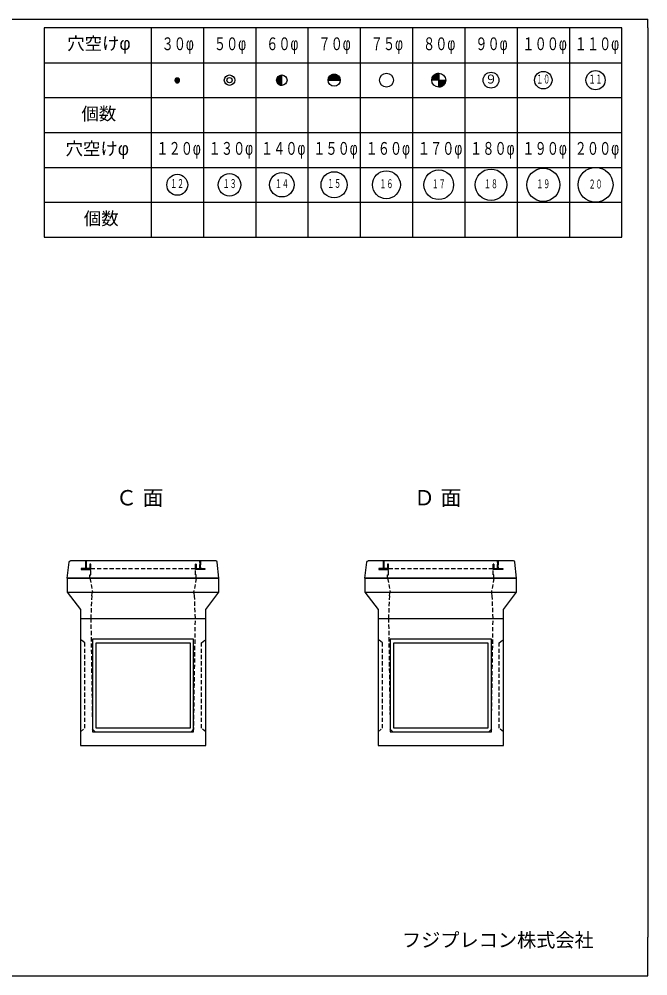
# Model space of a CAD drawing. Units: millimetres, scale not verified. Extents: x -3704 to 3796, y -2790 to 2696.
# Drawn here: x 189 to 3796, y -2790 to 2696 of the extents above; entities that cross this region are included whole.
import ezdxf
from ezdxf.enums import TextEntityAlignment as Align

# ---------------------------------------------------------------- set-up
doc = ezdxf.new("R2010")
doc.units = ezdxf.units.MM
doc.header["$LTSCALE"] = 20
doc.linetypes.add('DASHED1', pattern=[1.8, 1.2, -0.6])
doc.layers.add('0-0_レイヤ_1', color=7, linetype='Continuous')
doc.styles.add('HG丸ｺﾞｼｯｸM-PRO', font='')
doc.styles.add('ＭＳ ゴシック', font='')
doc.styles.get('HG丸ｺﾞｼｯｸM-PRO').set_extended_font_data('HG丸ｺﾞｼｯｸM-PRO')
doc.styles.get('ＭＳ ゴシック').set_extended_font_data('MS Gothic')

msp = doc.modelspace()

# ---------------------------------------------------------------- linework, layer by layer
at = {"layer": '0-0_レイヤ_1'}
for p, q in [((3795.88, 2646.47), (3795.88, 2696.47)), ((945.88, 2646.47), (945.88, 1446.47)), ((1245.88, 2646.47), (1245.88, 1446.47)), ((1545.88, 2646.47), (1545.88, 1446.47)), ((1845.88, 2646.47), (1845.88, 1446.47)), ((2145.88, 2646.47), (2145.88, 1446.47)), ((2445.88, 2646.47), (2445.88, 1446.47)), ((2745.88, 2646.47), (2745.88, 1446.47)), ((3045.88, 2646.47), (3045.88, 1446.47)), ((3345.88, 2646.47), (3345.88, 1446.47)), ((3795.88, 2646.47), (3795.88, -2568.82)), ((331.45, 2446.47), (945.88, 2446.47)), ((945.88, 2446.47), (3645.88, 2446.47)), ((1089.41, 2360), (1102.36, 2360)), ((1669.11, 2360), (1695.88, 2360)), ((1670.21, 2362), (1695.88, 2362)), ((1671.54, 2364), (1695.88, 2364)), ((1673.11, 2366), (1695.88, 2366)), ((1674.99, 2368), (1695.88, 2368)), ((1677.27, 2370), (1695.88, 2370)), ((1680.13, 2372), (1695.88, 2372)), ((1683.96, 2374), (1695.88, 2374)), ((1690.59, 2376), (1695.88, 2376)), ((1695.88, 2316.47), (1695.88, 2376.47)), ((1963.6, 2360), (2028.16, 2360)), ((1964.52, 2362), (2027.25, 2362)), ((1965.59, 2364), (2026.18, 2364)), ((1966.84, 2366), (2024.93, 2366)), ((1968.29, 2368), (2023.48, 2368)), ((1969.97, 2370), (2021.79, 2370)), ((1971.94, 2372), (2019.82, 2372)), ((1974.27, 2374), (2017.5, 2374)), ((1977.09, 2376), (2014.67, 2376)), ((1980.69, 2378), (2011.08, 2378)), ((1985.84, 2380), (2005.92, 2380)), ((2558.24, 2360), (2595.88, 2360)), ((2559.02, 2362), (2595.88, 2362)), ((2559.93, 2364), (2595.88, 2364)), ((2560.97, 2366), (2595.88, 2366)), ((2562.17, 2368), (2595.88, 2368)), ((2563.53, 2370), (2595.88, 2370)), ((2565.09, 2372), (2595.88, 2372)), ((2566.86, 2374), (2595.88, 2374)), ((2568.9, 2376), (2595.88, 2376)), ((2571.27, 2378), (2595.88, 2378)), ((2574.07, 2380), (2595.88, 2380)), ((2577.51, 2382), (2595.88, 2382)), ((2582.04, 2384), (2595.88, 2384)), ((2589.76, 2386), (2595.88, 2386)), ((1080.89, 2346), (1110.87, 2346)), ((1080.96, 2348), (1110.8, 2348)), ((1081.09, 2344), (1110.68, 2344)), ((1081.3, 2350), (1110.46, 2350)), ((1081.56, 2342), (1110.2, 2342)), ((1081.94, 2352), (1109.83, 2352)), ((1082.35, 2340), (1109.41, 2340)), ((1082.91, 2354), (1108.86, 2354)), ((1083.5, 2338), (1108.26, 2338)), ((1084.3, 2356), (1107.47, 2356)), ((1085.14, 2336), (1106.62, 2336)), ((1086.29, 2358), (1105.48, 2358)), ((1087.55, 2334), (1104.22, 2334)), ((1091.93, 2332), (1099.83, 2332)), ((1665.89, 2346), (1695.88, 2346)), ((1665.92, 2348), (1695.88, 2348)), ((1665.98, 2344), (1695.88, 2344)), ((1666.09, 2350), (1695.88, 2350)), ((1666.22, 2342), (1695.88, 2342)), ((1666.4, 2352), (1695.88, 2352)), ((1666.59, 2340), (1695.88, 2340)), ((1666.84, 2354), (1695.88, 2354)), ((1667.1, 2338), (1695.88, 2338)), ((1667.44, 2356), (1695.88, 2356)), ((1667.77, 2336), (1695.88, 2336)), ((1668.19, 2358), (1695.88, 2358)), ((1668.6, 2334), (1695.88, 2334)), ((1669.6, 2332), (1695.88, 2332)), ((1670.81, 2330), (1695.88, 2330)), ((1672.24, 2328), (1695.88, 2328)), ((1673.95, 2326), (1695.88, 2326)), ((1676.01, 2324), (1695.88, 2324)), ((1678.53, 2322), (1695.88, 2322)), ((1681.76, 2320), (1695.88, 2320)), ((1686.43, 2318), (1695.88, 2318)), ((1960.88, 2346.47), (2030.88, 2346.47)), ((1960.92, 2348), (2030.85, 2348)), ((1961.06, 2350), (2030.7, 2350)), ((1961.32, 2352), (2030.44, 2352)), ((1961.7, 2354), (2030.06, 2354)), ((1962.2, 2356), (2029.56, 2356)), ((1962.84, 2358), (2028.93, 2358)), ((2555.91, 2348), (2595.88, 2348)), ((2556.04, 2350), (2595.88, 2350)), ((2556.27, 2352), (2595.88, 2352)), ((2556.6, 2354), (2595.88, 2354)), ((2557.03, 2356), (2595.88, 2356)), ((2557.58, 2358), (2595.88, 2358)), ((2595.88, 2346), (2635.88, 2346)), ((2595.88, 2344), (2635.81, 2344)), ((2595.88, 2342), (2635.63, 2342)), ((2595.88, 2340), (2635.36, 2340)), ((2595.88, 2338), (2634.98, 2338)), ((2595.88, 2336), (2634.49, 2336)), ((2595.88, 2334), (2633.89, 2334)), ((2595.88, 2332), (2633.17, 2332)), ((2595.88, 2330), (2632.33, 2330)), ((2595.88, 2328), (2631.36, 2328)), ((2595.88, 2326), (2630.25, 2326)), ((2595.88, 2324), (2628.97, 2324)), ((2595.88, 2322), (2627.52, 2322)), ((2595.88, 2320), (2625.87, 2320)), ((2595.88, 2318), (2623.98, 2318)), ((2595.88, 2316), (2621.8, 2316)), ((2595.88, 2314), (2619.24, 2314)), ((2595.88, 2312), (2616.17, 2312)), ((2595.88, 2310), (2612.31, 2310)), ((2595.88, 2308), (2606.84, 2308)), ((331.45, 2246.47), (945.88, 2246.47)), ((945.88, 2246.47), (3645.88, 2246.47)), ((331.45, 2046.47), (945.88, 2046.47)), ((945.88, 2046.47), (3645.88, 2046.47)), ((331.45, 1846.47), (945.88, 1846.47)), ((945.88, 1846.47), (3645.88, 1846.47)), ((331.45, 1646.47), (945.88, 1646.47)), ((945.88, 1646.47), (3645.88, 1646.47)), ((464.88, -510), (474.88, -417.5)), ((1317.38, -410), (482.38, -410)), ((569.88, -412), (574.88, -412)), ((569.88, -414), (574.88, -414)), ((569.88, -416), (574.88, -416)), ((569.88, -418), (574.88, -418)), ((569.88, -420), (574.88, -420)), ((569.88, -422), (574.88, -422)), ((569.88, -424), (574.88, -424)), ((569.88, -426), (574.88, -426)), ((569.88, -428), (574.88, -428)), ((569.88, -430), (574.88, -430)), ((569.88, -432), (574.88, -432)), ((569.88, -434), (574.88, -434)), ((569.88, -436), (574.88, -436)), ((569.88, -438), (574.88, -438)), ((594.88, -430), (599.88, -430)), ((594.88, -432), (599.88, -432)), ((594.88, -434), (599.88, -434)), ((594.88, -436), (599.88, -436)), ((594.88, -438), (599.88, -438)), ((1199.88, -430), (1204.88, -430)), ((1199.88, -432), (1204.88, -432)), ((1199.88, -434), (1204.88, -434)), ((1199.88, -436), (1204.88, -436)), ((1199.88, -438), (1204.88, -438)), ((1224.88, -412), (1229.88, -412)), ((1224.88, -414), (1229.88, -414)), ((1224.88, -416), (1229.88, -416)), ((1224.88, -418), (1229.88, -418)), ((1224.88, -420), (1229.88, -420)), ((1224.88, -422), (1229.88, -422)), ((1224.88, -424), (1229.88, -424)), ((1224.88, -426), (1229.88, -426)), ((1224.88, -428), (1229.88, -428)), ((1224.88, -430), (1229.88, -430)), ((1224.88, -432), (1229.88, -432)), ((1224.88, -434), (1229.88, -434)), ((1224.88, -436), (1229.88, -436)), ((1224.88, -438), (1229.88, -438)), ((2172.88, -510), (2182.88, -417.5)), ((3025.38, -410), (2190.38, -410)), ((2277.88, -412), (2282.88, -412)), ((2277.88, -414), (2282.88, -414)), ((2277.88, -416), (2282.88, -416)), ((2277.88, -418), (2282.88, -418)), ((2277.88, -420), (2282.88, -420)), ((2277.88, -422), (2282.88, -422)), ((2277.88, -424), (2282.88, -424)), ((2277.88, -426), (2282.88, -426)), ((2277.88, -428), (2282.88, -428)), ((2277.88, -430), (2282.88, -430)), ((2277.88, -432), (2282.88, -432)), ((2277.88, -434), (2282.88, -434)), ((2277.88, -436), (2282.88, -436)), ((2277.88, -438), (2282.88, -438)), ((2302.88, -430), (2307.88, -430)), ((2302.88, -432), (2307.88, -432)), ((2302.88, -434), (2307.88, -434)), ((2302.88, -436), (2307.88, -436)), ((2302.88, -438), (2307.88, -438)), ((2907.88, -430), (2912.88, -430)), ((2907.88, -432), (2912.88, -432)), ((2907.88, -434), (2912.88, -434)), ((2907.88, -436), (2912.88, -436)), ((2907.88, -438), (2912.88, -438)), ((2932.88, -412), (2937.88, -412)), ((2932.88, -414), (2937.88, -414)), ((2932.88, -416), (2937.88, -416)), ((2932.88, -418), (2937.88, -418)), ((2932.88, -420), (2937.88, -420)), ((2932.88, -422), (2937.88, -422)), ((2932.88, -424), (2937.88, -424)), ((2932.88, -426), (2937.88, -426)), ((2932.88, -428), (2937.88, -428)), ((2932.88, -430), (2937.88, -430)), ((2932.88, -432), (2937.88, -432)), ((2932.88, -434), (2937.88, -434)), ((2932.88, -436), (2937.88, -436)), ((2932.88, -438), (2937.88, -438)), ((544.88, -456), (594.88, -456)), ((544.88, -458), (594.88, -458)), ((544.88, -460), (594.88, -460)), ((569.88, -440), (574.88, -440)), ((569.88, -442), (574.88, -442)), ((569.88, -444), (574.88, -444)), ((569.88, -446), (574.88, -446)), ((569.88, -448), (574.88, -448)), ((569.88, -450), (574.88, -450)), ((569.88, -452), (574.88, -452)), ((569.88, -454), (574.88, -454)), ((594.88, -440), (599.88, -440)), ((594.88, -442), (599.88, -442)), ((594.88, -444), (599.88, -444)), ((594.88, -446), (599.88, -446)), ((594.88, -448), (599.88, -448)), ((594.88, -450), (599.88, -450)), ((594.88, -452), (599.88, -452)), ((594.88, -454), (599.88, -454)), ((594.88, -456), (599.88, -456)), ((594.88, -458), (599.88, -458)), ((594.88, -460), (599.88, -460)), ((1199.88, -440), (1204.88, -440)), ((1199.88, -442), (1204.88, -442)), ((1199.88, -444), (1204.88, -444)), ((1199.88, -446), (1204.88, -446)), ((1199.88, -448), (1204.88, -448)), ((1199.88, -450), (1204.88, -450)), ((1199.88, -452), (1204.88, -452)), ((1199.88, -454), (1204.88, -454)), ((1199.88, -456), (1254.88, -456)), ((1199.88, -458), (1254.88, -458)), ((1224.88, -440), (1229.88, -440)), ((1224.88, -442), (1229.88, -442)), ((1224.88, -444), (1229.88, -444)), ((1224.88, -446), (1229.88, -446)), ((1224.88, -448), (1229.88, -448)), ((1224.88, -450), (1229.88, -450)), ((1224.88, -452), (1229.88, -452)), ((1224.88, -454), (1229.88, -454)), ((2252.88, -456), (2302.88, -456)), ((2252.88, -458), (2302.88, -458)), ((2252.88, -460), (2302.88, -460)), ((2277.88, -440), (2282.88, -440)), ((2277.88, -442), (2282.88, -442)), ((2277.88, -444), (2282.88, -444)), ((2277.88, -446), (2282.88, -446)), ((2277.88, -448), (2282.88, -448)), ((2277.88, -450), (2282.88, -450)), ((2277.88, -452), (2282.88, -452)), ((2277.88, -454), (2282.88, -454)), ((2302.88, -440), (2307.88, -440)), ((2302.88, -442), (2307.88, -442)), ((2302.88, -444), (2307.88, -444)), ((2302.88, -446), (2307.88, -446)), ((2302.88, -448), (2307.88, -448)), ((2302.88, -450), (2307.88, -450)), ((2302.88, -452), (2307.88, -452)), ((2302.88, -454), (2307.88, -454)), ((2302.88, -456), (2307.88, -456)), ((2302.88, -458), (2307.88, -458)), ((2302.88, -460), (2307.88, -460)), ((2907.88, -440), (2912.88, -440)), ((2907.88, -442), (2912.88, -442)), ((2907.88, -444), (2912.88, -444)), ((2907.88, -446), (2912.88, -446)), ((2907.88, -448), (2912.88, -448)), ((2907.88, -450), (2912.88, -450)), ((2907.88, -452), (2912.88, -452)), ((2907.88, -454), (2912.88, -454)), ((2907.88, -456), (2962.88, -456)), ((2907.88, -458), (2962.88, -458)), ((2932.88, -440), (2937.88, -440)), ((2932.88, -442), (2937.88, -442)), ((2932.88, -444), (2937.88, -444)), ((2932.88, -446), (2937.88, -446)), ((2932.88, -448), (2937.88, -448)), ((2932.88, -450), (2937.88, -450)), ((2932.88, -452), (2937.88, -452)), ((2932.88, -454), (2937.88, -454)), ((1334.88, -510), (464.88, -510)), ((464.88, -510), (464.88, -590)), ((1334.88, -590), (1334.88, -510)), ((3042.88, -510), (2172.88, -510)), ((2172.88, -510), (2172.88, -590)), ((3042.88, -590), (3042.88, -510)), ((464.88, -590), (1334.88, -590)), ((464.88, -590), (539.88, -690)), ((1259.88, -690), (1334.88, -590)), ((2172.88, -590), (3042.88, -590)), ((2172.88, -590), (2247.88, -690)), ((2967.88, -690), (3042.88, -590)), ((539.88, -690), (539.88, -740)), ((1259.88, -740), (1259.88, -690)), ((2247.88, -690), (2247.88, -740)), ((2967.88, -740), (2967.88, -690)), ((539.88, -740), (539.88, -1470)), ((539.88, -740), (1259.88, -740)), ((1259.88, -1470), (1259.88, -740)), ((2247.88, -740), (2247.88, -1470)), ((2247.88, -740), (2967.88, -740)), ((2967.88, -1470), (2967.88, -740)), ((609.88, -860), (609.88, -1390)), ((1189.88, -860), (609.88, -860)), ((1189.88, -1390), (1189.88, -860)), ((2317.88, -860), (2317.88, -1390)), ((2897.88, -860), (2317.88, -860)), ((2897.88, -1390), (2897.88, -860)), ((629.88, -1370), (629.88, -880)), ((629.88, -880), (1169.88, -880)), ((1169.88, -880), (1169.88, -1370)), ((2337.88, -1370), (2337.88, -880)), ((2337.88, -880), (2877.88, -880)), ((2877.88, -880), (2877.88, -1370)), ((1169.88, -1370), (629.88, -1370)), ((2877.88, -1370), (2337.88, -1370)), ((609.88, -1390), (1189.88, -1390)), ((2317.88, -1390), (2897.88, -1390)), ((539.88, -1470), (1259.88, -1470)), ((2247.88, -1470), (2967.88, -1470)), ((3795.88, -2740.32), (3795.88, -2568.82))]:
    msp.add_line(p, q, dxfattribs=at)
at = {"layer": '0-0_レイヤ_1', "linetype": 'DASHED1'}
for p, q in [((599.88, -455), (1199.88, -455)), ((2307.88, -455), (2907.88, -455)), ((594.88, -510), (609.88, -590)), ((1204.88, -510), (1189.88, -590)), ((2302.88, -510), (2317.88, -590)), ((2912.88, -510), (2897.88, -590)), ((604.88, -610), (599.88, -740)), ((1199.88, -740), (1194.88, -610)), ((2312.88, -610), (2307.88, -740)), ((2907.88, -740), (2902.88, -610)), ((599.88, -740), (609.88, -1390)), ((1189.88, -1390), (1199.88, -740)), ((2307.88, -740), (2317.88, -1390)), ((2897.88, -1390), (2907.88, -740)), ((564.88, -880), (539.88, -860)), ((1234.88, -880), (1259.88, -860)), ((2272.88, -880), (2247.88, -860)), ((2942.88, -880), (2967.88, -860)), ((564.88, -1370), (564.88, -880)), ((1234.88, -1370), (1234.88, -880)), ((2272.88, -1370), (2272.88, -880)), ((2942.88, -1370), (2942.88, -880)), ((539.88, -1390), (564.88, -1370)), ((624.88, -1390), (604.88, -1370)), ((1174.88, -1390), (1194.88, -1370)), ((1259.88, -1390), (1234.88, -1370)), ((2247.88, -1390), (2272.88, -1370)), ((2332.88, -1390), (2312.88, -1370)), ((2882.88, -1390), (2902.88, -1370)), ((2967.88, -1390), (2942.88, -1370)), ((609.88, -1390), (1189.88, -1390)), ((2317.88, -1390), (2897.88, -1390))]:
    msp.add_line(p, q, dxfattribs=at)
at = {"layer": '0-0_レイヤ_1'}
for points in [[(-3532.94, 2696.47), (3545.88, 2696.47), (3795.88, 2696.47)], [(945.88, 2646.47), (331.45, 2646.47), (331.45, 1446.47), (945.88, 1446.47)], [(945.88, 1446.47), (3645.88, 1446.47), (3645.88, 2646.47), (945.88, 2646.47)], [(2595.88, 2386.47), (2595.88, 2346.47), (2555.88, 2346.47)], [(2595.88, 2306.47), (2595.88, 2346.47), (2635.88, 2346.47)], [(464.88, -510), (1334.88, -510), (1324.88, -417.5)], [(474.88, -417.5), (476.89, -412.18), (482.38, -410)], [(574.88, -455), (574.88, -410), (569.88, -410), (569.88, -455)], [(1324.88, -417.5), (1322.43, -411.85), (1317.38, -410)], [(2172.88, -510), (3042.88, -510), (3032.88, -417.5)], [(2182.88, -417.5), (2184.89, -412.18), (2190.38, -410)], [(2282.88, -455), (2282.88, -410), (2277.88, -410), (2277.88, -455)], [(3032.88, -417.5), (3030.43, -411.85), (3025.38, -410)], [(594.88, -455), (544.88, -455), (544.88, -460), (594.88, -460)], [(2302.88, -455), (2252.88, -455), (2252.88, -460), (2302.88, -460)], [(-3532.94, -2790.32), (3545.88, -2790.32), (3795.88, -2790.32), (3795.88, -2740.32)]]:
    msp.add_lwpolyline(points, dxfattribs=at)
at = {"layer": '0-0_レイヤ_1', "linetype": 'DASHED1'}
for points in [[(594.88, -510), (594.88, -490), (599.88, -490), (599.88, -430), (594.88, -430), (594.88, -455), (574.88, -455), (574.88, -410), (569.88, -410), (569.88, -455), (544.88, -455), (544.88, -460), (599.88, -460)], [(1204.88, -510), (1204.88, -490), (1199.88, -490), (1199.88, -430), (1204.88, -430), (1204.88, -455), (1224.88, -455), (1224.88, -410), (1229.88, -410), (1229.88, -455), (1254.88, -455), (1254.88, -460), (1199.88, -460)], [(2302.88, -510), (2302.88, -490), (2307.88, -490), (2307.88, -430), (2302.88, -430), (2302.88, -455), (2282.88, -455), (2282.88, -410), (2277.88, -410), (2277.88, -455), (2252.88, -455), (2252.88, -460), (2307.88, -460)], [(2912.88, -510), (2912.88, -490), (2907.88, -490), (2907.88, -430), (2912.88, -430), (2912.88, -455), (2932.88, -455), (2932.88, -410), (2937.88, -410), (2937.88, -455), (2962.88, -455), (2962.88, -460), (2907.88, -460)], [(604.88, -610), (607.38, -595), (609.88, -590)], [(1194.88, -610), (1192.3, -595), (1189.88, -590)], [(2312.88, -610), (2315.38, -595), (2317.88, -590)], [(2902.88, -610), (2900.3, -595), (2897.88, -590)]]:
    msp.add_lwpolyline(points, dxfattribs=at)
at = {"layer": '0-0_レイヤ_1'}
for points in [[(599.88, -460), (599.88, -430), (594.88, -430), (594.88, -460)], [(1199.88, -455), (1204.88, -455), (1204.88, -430), (1199.88, -430)], [(1224.88, -455), (1229.88, -455), (1229.88, -410), (1224.88, -410)], [(2307.88, -460), (2307.88, -430), (2302.88, -430), (2302.88, -460)], [(2907.88, -455), (2912.88, -455), (2912.88, -430), (2907.88, -430)], [(2932.88, -455), (2937.88, -455), (2937.88, -410), (2932.88, -410)], [(1199.88, -455), (1254.88, -455), (1254.88, -460), (1199.88, -460)], [(2907.88, -455), (2962.88, -455), (2962.88, -460), (2907.88, -460)]]:
    msp.add_lwpolyline(points, close=True, dxfattribs=at)
for centre, radius in [((1395.88, 2346.47), 30), ((1395.88, 2346.47), 15), ((1695.88, 2346.47), 30), ((1995.88, 2346.47), 35), ((2295.88, 2346.47), 40), ((2595.88, 2346.47), 40), ((2895.88, 2346.47), 45), ((3195.88, 2346.47), 50), ((3495.88, 2346.47), 55), ((1395.88, 1746.47), 65), ((1695.88, 1746.47), 70), ((1995.88, 1746.47), 75), ((2295.88, 1746.47), 80), ((2595.88, 1746.47), 85), ((2895.88, 1746.47), 90), ((3195.88, 1746.47), 95), ((3495.88, 1746.47), 100), ((1095.88, 1746.47), 60)]:
    msp.add_circle(centre, radius, dxfattribs=at)

# ---------------------------------------------------------------- texts
for s, height, style, p in [('穴空けφ', 73.31, 'HG丸ｺﾞｼｯｸM-PRO', (464.21, 2498.28)), ('９', 51.32, 'HG丸ｺﾞｼｯｸM-PRO', (2860.89, 2311.57)), ('個数', 73.31, 'HG丸ｺﾞｼｯｸM-PRO', (545.73, 2095.35)), ('穴空けφ', 73.31, 'HG丸ｺﾞｼｯｸM-PRO', (454.89, 1895.05)), ('個数', 73.31, 'HG丸ｺﾞｼｯｸM-PRO', (559.7, 1494.45)), ('Ｃ 面', 87.98, 'HG丸ｺﾞｼｯｸM-PRO', (744.44, -118.53)), ('Ｄ 面', 87.98, 'HG丸ｺﾞｼｯｸM-PRO', (2453.8, -118.53)), ('フジプレコン株式会社', 80.65, 'ＭＳ ゴシック', (2385.06, -2649.21))]:
    msp.add_text(s, height=height, dxfattribs=dict(at, style=style)).set_placement(p, align=Align.BOTTOM_LEFT)
at = {"layer": '0-0_レイヤ_1', "style": 'HG丸ｺﾞｼｯｸM-PRO'}
for s, height, width, p in [('３０φ', 73.31, 0.7, (1005.88, 2496.47)), ('５０φ', 73.31, 0.7, (1305.88, 2496.47)), ('６０φ', 73.31, 0.7, (1605.88, 2496.47)), ('７０φ', 73.31, 0.7, (1905.88, 2496.47)), ('７５φ', 73.31, 0.7, (2205.88, 2496.47)), ('８０φ', 73.31, 0.7, (2505.88, 2496.47)), ('９０φ', 73.31, 0.7, (2805.88, 2496.47)), ('１００φ', 73.31, 0.7, (3075.88, 2496.47)), ('１１０φ', 73.31, 0.7, (3375.88, 2496.47)), ('１０', 51.32, 0.55, (3155.75, 2311.84)), ('１１', 51.32, 0.55, (3456.05, 2311.9)), ('１２０φ', 73.31, 0.7, (975.88, 1896.47)), ('１３０φ', 73.31, 0.7, (1275.88, 1896.47)), ('１４０φ', 73.31, 0.7, (1575.88, 1896.47)), ('１５０φ', 73.31, 0.7, (1875.88, 1896.47)), ('１７０φ', 73.31, 0.7, (2475.88, 1896.47)), ('１８０φ', 73.31, 0.7, (2775.88, 1896.47)), ('１９０φ', 73.31, 0.7, (3075.88, 1896.47)), ('２００φ', 73.31, 0.7, (3375.88, 1896.47)), ('１２', 51.32, 0.55, (1055.5, 1712.62)), ('１３', 51.32, 0.55, (1357.09, 1712.33)), ('１４', 51.32, 0.55, (1656.44, 1711.81)), ('１５', 51.32, 0.55, (1956.61, 1713.44)), ('１６', 51.32, 0.55, (2256.14, 1711.64)), ('１７', 51.32, 0.55, (2556.54, 1711.06)), ('１８', 51.32, 0.55, (2856.32, 1711.06)), ('１９', 51.32, 0.55, (3156.36, 1711.02)), ('２０', 51.32, 0.55, (3456.18, 1709.76))]:
    msp.add_text(s, height=height, dxfattribs=dict(at, width=width)).set_placement(p, align=Align.BOTTOM_LEFT)
at = {"layer": '0-0_レイヤ_1', "style": 'HG丸ｺﾞｼｯｸM-PRO', "width": 0.7}
msp.add_text('１６０φ', height=73.31, rotation=0.001, dxfattribs=at).set_placement((2175.88, 1896.47), align=Align.BOTTOM_LEFT)

doc.saveas('drawing.dxf')
